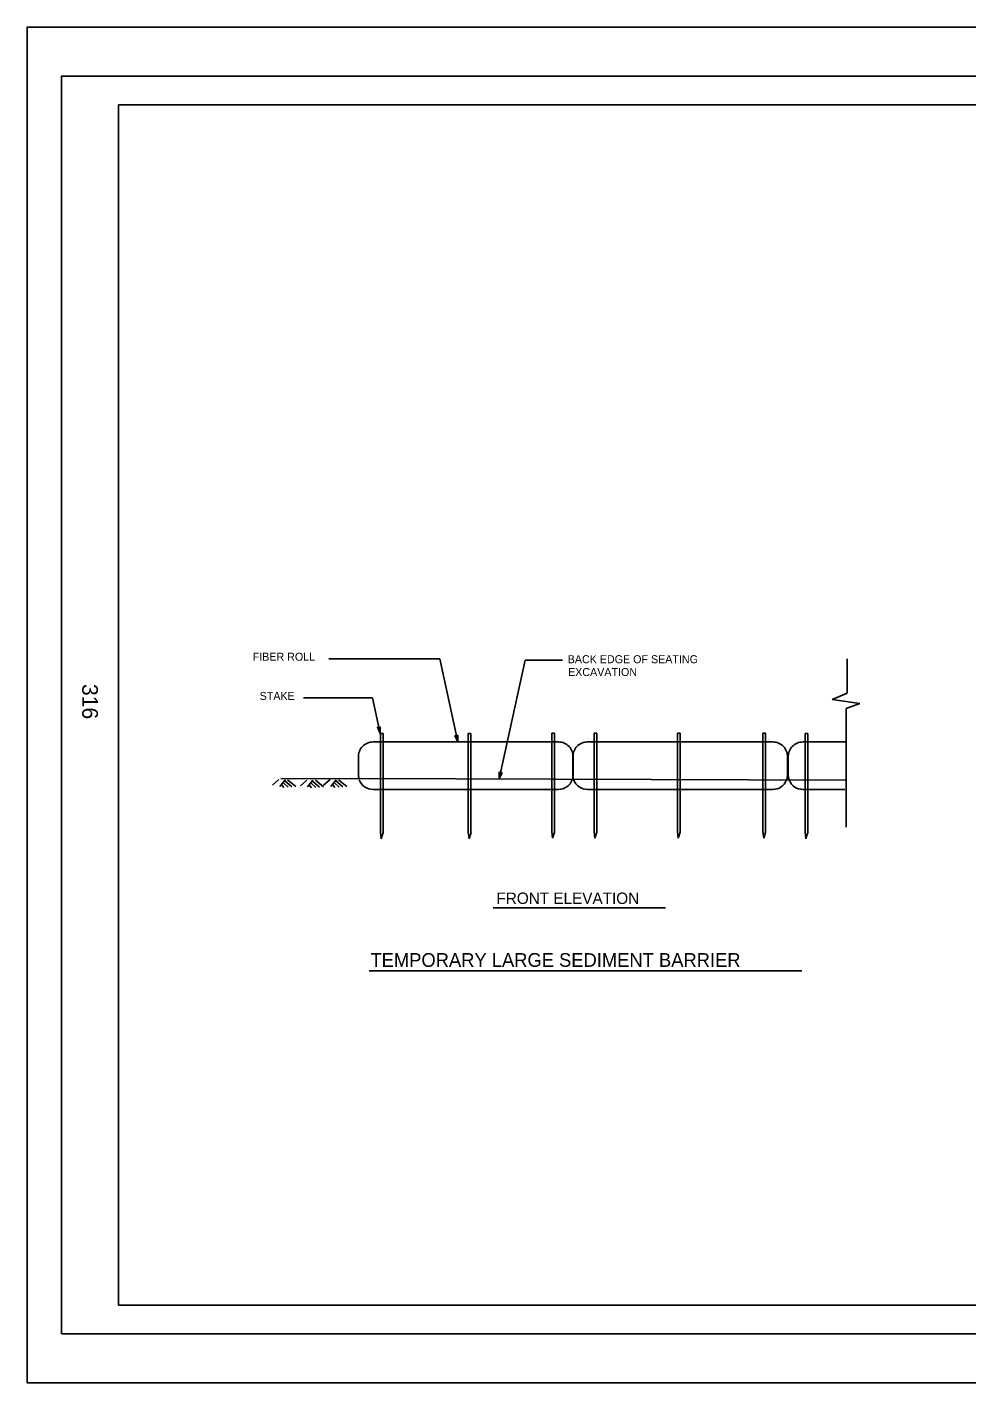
# Model space of a CAD drawing. Extents: x -893 to 867, y -474 to 712.
# Drawn here: x -893 to -72, y -474 to 712 of the extents above; entities that cross this region are included whole.
import ezdxf

# ---------------------------------------------------------------- set-up
doc = ezdxf.new("R2010")
doc.units = 0
for name, color, linetype in [('10 Sheet Format', 7, 'Continuous'), ('56 Stage 3 Anno', 7, 'Continuous'), ('57 Undefined', 7, 'Continuous'), ('60 Nongeo Data', 7, 'Continuous'), ('63 Seal and Sig', 7, 'Continuous')]:
    doc.layers.add(name, color=color, linetype=linetype)

msp = doc.modelspace()

# ---------------------------------------------------------------- linework, layer by layer
at = {"layer": '10 Sheet Format'}
for p, q in [((-863.5, 669), (-863.5, -431)), ((-813.5, 644), (811.5, 644)), ((-813.5, 644), (-813.5, -406)), ((-813.5, -406), (811.5, -406)), ((-863.5, -431), (836.5, -431))]:
    msp.add_line(p, q, dxfattribs=at)
for points in [[(-893.5, -474), (866.5, -474), (866.5, 712), (-893.5, 712)], [(-863.5, -431), (836.5, -431), (836.5, 669), (-863.5, 669)]]:
    msp.add_lwpolyline(points, close=True, dxfattribs=at)
at = {"layer": '56 Stage 3 Anno'}
for p, q in [((-176.2, 159.3), (-176.4, 129.4)), ((-176.4, 129.4), (-189.4, 123.8)), ((-189.4, 123.8), (-165.1, 120.2)), ((-165.1, 120.2), (-177.2, 116)), ((-177.2, 116), (-177.3, 12.1))]:
    msp.add_line(p, q, dxfattribs=at)
at = {"layer": '57 Undefined'}
for p, q in [((-629.5, 159.2), (-532.6, 159.2)), ((-516.9, 86.6), (-532.6, 159.2)), ((-480.5, 54.3), (-458, 158.2)), ((-458, 158.2), (-425.3, 158.2)), ((-651.7, 125.2), (-591.4, 125.2)), ((-584.6, 94), (-591.4, 125.2)), ((-486, -58.4), (-335.2, -58.4)), ((-594.4, -113.5), (-215.8, -113.5))]:
    msp.add_line(p, q, dxfattribs=at)
for points in [[(-584.6, 100), (-584.6, 94), (-587.1, 99.5), (-586.8, 99.3), (-584.9, 95.3), (-584.9, 99.7), (-585.2, 99.5), (-585.2, 96.6), (-586.4, 99.2), (-586, 99.1), (-585.5, 98), (-585.5, 99.2), (-585.7, 99), (-587.1, 99.5), (-585.7, 99)], [(-516.8, 92.7), (-516.9, 86.6), (-519.4, 92.1), (-519, 92), (-517.2, 88), (-517.1, 92.4), (-517.4, 92.1), (-517.5, 89.3), (-518.6, 91.9), (-518.3, 91.7), (-517.7, 90.6), (-517.7, 91.8), (-518, 91.6), (-519.4, 92.1), (-518, 91.6)], [(-478, 59.8), (-480.5, 54.3), (-480.5, 60.3), (-480.2, 60), (-480.2, 55.6), (-478.4, 59.6), (-478.7, 59.5), (-479.9, 56.9), (-480, 59.8), (-479.7, 59.5), (-479.7, 58.3), (-479.1, 59.4), (-479.4, 59.3), (-480.5, 60.3), (-479.4, 59.3)]]:
    msp.add_lwpolyline(points, close=True, dxfattribs=at)
at = {"layer": '60 Nongeo Data'}
for p, q in [((-584.5, 94), (-584.5, 87)), ((-584.5, 94), (-582.1, 94)), ((-584.5, 87), (-584.5, 44.2)), ((-582.1, 94), (-582.1, 87.2)), ((-582.1, 87), (-582.1, 44.2)), ((-507.6, 94), (-507.6, 87)), ((-507.6, 94), (-505.3, 94)), ((-507.6, 87), (-507.6, 44.2)), ((-505.3, 94), (-505.3, 87.2)), ((-505.3, 87), (-505.3, 44.2)), ((-434.7, 94.3), (-434.7, 87.3)), ((-434.7, 94.3), (-432.3, 94.3)), ((-434.7, 87.3), (-434.7, 44.6)), ((-432.3, 94.3), (-432.3, 87.5)), ((-432.3, 87.3), (-432.3, 44.5)), ((-397.6, 94.3), (-397.6, 87.3)), ((-397.6, 94.3), (-395.2, 94.3)), ((-397.6, 87.3), (-397.6, 44.6)), ((-395.2, 94.3), (-395.2, 87.5)), ((-395.2, 87.3), (-395.2, 44.5)), ((-324.8, 94.3), (-324.8, 87.3)), ((-324.8, 94.3), (-322.4, 94.3)), ((-324.8, 87.3), (-324.8, 44.6)), ((-322.4, 94.3), (-322.4, 87.5)), ((-322.4, 87.3), (-322.4, 44.5)), ((-249.9, 94.3), (-249.9, 87.3)), ((-249.9, 94.3), (-247.6, 94.3)), ((-249.9, 87.3), (-249.9, 44.6)), ((-247.6, 94.3), (-247.6, 87.5)), ((-247.6, 87.3), (-247.6, 44.5)), ((-213, 94), (-213, 87)), ((-213, 94), (-210.6, 94)), ((-213, 87), (-213, 44.2)), ((-210.6, 94), (-210.6, 87.2)), ((-210.6, 87), (-210.6, 44.2)), ((-673.2, 53.7), (-678.9, 48.7)), ((-667.9, 53.6), (-672.5, 47.7)), ((-603.3, 54.5), (-671.7, 54.7)), ((-671.1, 49.4), (-669, 46.9)), ((-669.5, 51.1), (-665.2, 47.2)), ((-668.4, 52.8), (-662, 47.5)), ((-665.7, 53.6), (-658.6, 47.8)), ((-648.9, 53.3), (-654.5, 48.3)), ((-643.6, 53.3), (-648.2, 47.4)), ((-646.7, 49.1), (-644.7, 46.6)), ((-645.2, 50.8), (-640.9, 46.8)), ((-644, 52.4), (-637.7, 47.2)), ((-641.4, 53.3), (-634.3, 47.4)), ((-628.5, 53.7), (-634.2, 48.7)), ((-623.2, 53.6), (-627.9, 47.7)), ((-626.4, 49.4), (-624.3, 46.9)), ((-624.8, 51.1), (-620.5, 47.2)), ((-623.7, 52.8), (-617.3, 47.5)), ((-621, 53.6), (-613.9, 47.8)), ((-177.5, 53.3), (-603.3, 54.7)), ((-583.9, 2), (-584.5, 7.8)), ((-582.1, 7.5), (-583.9, 2.1)), ((-507, 2), (-507.6, 7.8)), ((-505.2, 7.5), (-507, 2.1)), ((-434.1, 2.4), (-434.7, 8.2)), ((-432.3, 7.8), (-434.1, 2.4)), ((-397, 2.4), (-397.6, 8.2)), ((-395.2, 7.8), (-397, 2.4)), ((-324.2, 2.4), (-324.8, 8.2)), ((-322.4, 7.8), (-324.2, 2.4)), ((-249.3, 2.4), (-249.9, 8.2)), ((-247.6, 7.8), (-249.3, 2.4)), ((-212.4, 2), (-213, 7.8)), ((-210.6, 7.5), (-212.4, 2.1))]:
    msp.add_line(p, q, dxfattribs=at)
for points in [[(-584.5, 7.8), (-584.5, 45.4)], [(-582.1, 45.4), (-582.1, 7.5)], [(-507.6, 7.8), (-507.6, 45.4)], [(-505.3, 45.4), (-505.3, 7.5)], [(-434.7, 8.1), (-434.7, 45.7)], [(-432.3, 45.7), (-432.3, 7.8)], [(-397.6, 8.1), (-397.6, 45.7)], [(-395.2, 45.7), (-395.2, 7.8)], [(-324.8, 8.1), (-324.8, 45.7)], [(-322.4, 45.7), (-322.4, 7.8)], [(-249.9, 8.1), (-249.9, 45.7)], [(-247.6, 45.7), (-247.6, 7.8)], [(-213, 7.8), (-213, 45.4)], [(-210.6, 45.4), (-210.6, 7.5)]]:
    msp.add_lwpolyline(points, dxfattribs=at)
at = {"layer": '63 Seal and Sig'}
for p, q in [((-590.8, 86.6), (-428.9, 86.6)), ((-241.4, 86.6), (-403.3, 86.6)), ((-215, 86.6), (-177.3, 86.6)), ((-603.7, 58.4), (-603.7, 73.2)), ((-416.2, 58.4), (-416.2, 73.2)), ((-416, 58.4), (-416, 73.2)), ((-228.6, 58.4), (-228.6, 73.2)), ((-227.8, 58.4), (-227.8, 73.2)), ((-428.9, 45), (-590.8, 45)), ((-403.3, 45), (-241.4, 45)), ((-178.3, 45), (-215, 45))]:
    msp.add_line(p, q, dxfattribs=at)
for centre, start, end in [((-591, 73.9), 89.3537, 183.0189), ((-428.7, 73.9), 356.9811, 90.6464), ((-403.5, 73.9), 89.3537, 183.0189), ((-241.2, 73.9), 356.9811, 90.6464), ((-215.1, 73.9), 89.3537, 183.0189), ((-591, 57.8), 176.9811, 194.5615), ((-591, 57.8), 199.5577, 270.6464), ((-428.7, 57.8), 269.3537, 339.999), ((-428.7, 57.8), 343.2256, 3.0189), ((-403.5, 57.8), 176.9811, 197.0199), ((-403.5, 57.8), 199.8254, 270.6464), ((-241.2, 57.8), 269.3537, 336.9836), ((-241.2, 57.8), 340.2478, 3.0189), ((-215.1, 57.8), 176.9811, 199.8678), ((-215.1, 57.8), 202.3096, 270.6464)]:
    msp.add_arc(centre, 12.7, start, end, dxfattribs=at)

# ---------------------------------------------------------------- texts
at = {"layer": '10 Sheet Format'}
msp.add_text('316', height=13.78, rotation=270, dxfattribs=at).set_placement((-845.3, 137.3))
at = {"layer": '57 Undefined'}
for s, height, p in [('FIBER ROLL', 7, (-696.2, 157.7)), ('BACK EDGE OF SEATING', 7, (-420.7, 155.5)), ('EXCAVATION', 7, (-420.4, 144.3)), ('STAKE', 7, (-690.1, 123.4)), ('FRONT ELEVATION', 10, (-483, -55.1)), ('TEMPORARY LARGE SEDIMENT BARRIER', 12, (-593.2, -110.1))]:
    msp.add_text(s, height=height, dxfattribs=at).set_placement(p)

doc.saveas('drawing.dxf')
